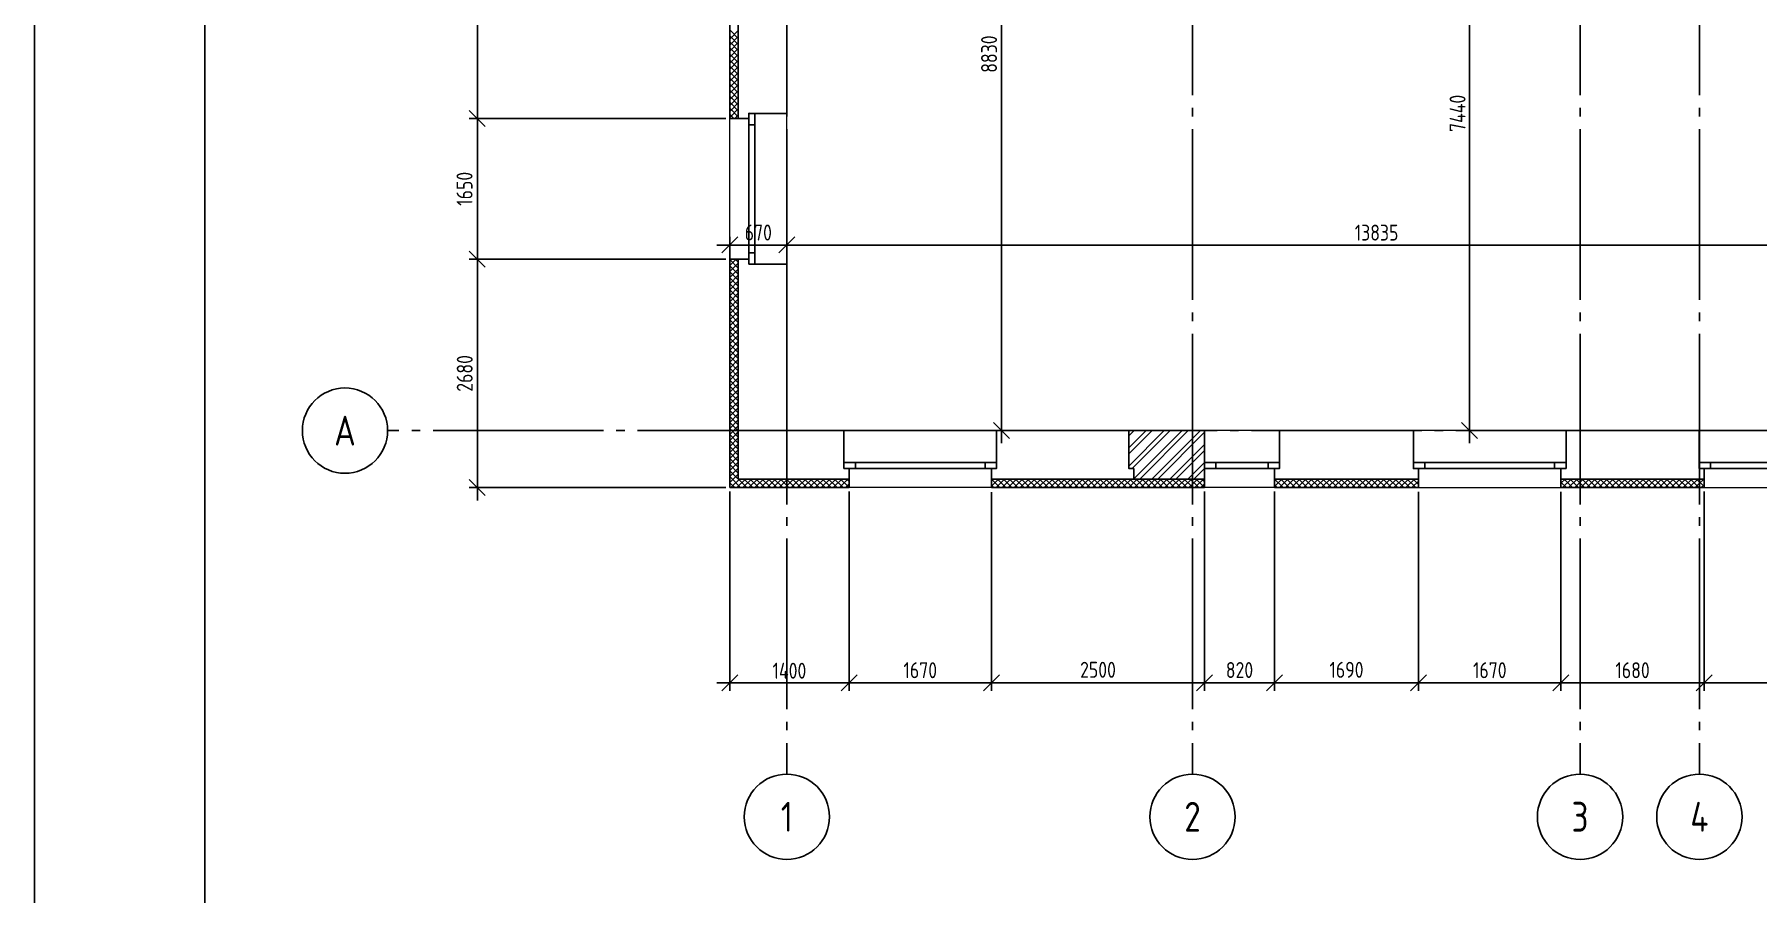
# Model space of a CAD drawing. Header units: metres. Extents: x 255227 to 344327, y -182590 to -140590.
# Drawn here: x 255227 to 275441, y -168190 to -158115 of the extents above; entities that cross this region are included whole.
import ezdxf
from ezdxf.enums import TextEntityAlignment as Align

# ---------------------------------------------------------------- set-up
doc = ezdxf.new("R2010")
doc.units = ezdxf.units.M
doc.header["$MEASUREMENT"] = 0
doc.linetypes.add('ACAD_ISO03W100', pattern=[30, 12, -18])
doc.linetypes.add('GOST2.303 5', pattern=[24, 20, -1.5, 1, -1.5])
doc.styles.add('GOST 2.304', font='cs_gost2304.shx')

msp = doc.modelspace()

# ---------------------------------------------------------------- linework, layer by layer
at = {"color": 7, "linetype": 'Continuous', "lineweight": 25, "ltscale": 100}
for p, q in [((255227, -140590), (255227, -182590)), ((257227, -141090), (257227, -182090))]:
    msp.add_line(p, q, dxfattribs=at)
at = {"color": 7, "linetype": 'GOST2.303 5', "lineweight": 25, "ltscale": 100}
for p, q in [((264054, -144826), (264054, -166790)), ((268813, -144826), (268813, -166790)), ((273359, -144826), (273359, -166790)), ((274759, -144826), (274759, -166790)), ((307503, -162761), (259370, -162761))]:
    msp.add_line(p, q, dxfattribs=at)
at = {"color": 7, "ltscale": 100}
for p, q in [((260423, -146210), (260423, -163580)), ((263337, -159100), (260329, -159100)), ((263337, -160750), (260329, -160750)), ((263337, -163430), (260329, -163430)), ((263384, -163476), (263384, -165811)), ((264784, -163476), (264784, -165811)), ((266454, -163482), (266454, -165811)), ((268954, -163476), (268954, -165811)), ((269774, -163476), (269774, -165811)), ((271465, -163477), (271465, -165811)), ((273135, -163477), (273135, -165811)), ((274815, -163476), (274815, -165811)), ((306884, -165717), (263234, -165717))]:
    msp.add_line(p, q, dxfattribs=at)
at = {"color": 7, "ltscale": 75}
for p, q in [((266571, -162910), (266571, -146880)), ((272063, -146880), (272063, -162910)), ((263384, -160976), (263384, -160490)), ((264054, -160947), (264054, -160490)), ((307205, -160584), (263234, -160584)), ((266099, -162760), (266664, -162760)), ((272253, -162760), (271969, -162760))]:
    msp.add_line(p, q, dxfattribs=at)
at = {"color": 7, "linetype": 'Continuous', "lineweight": 13}
for p, q in [((263484, -159100), (263484, -155690)), ((263484, -163329), (263484, -160750))]:
    msp.add_line(p, q, dxfattribs=at)
at = {"color": 7, "ltscale": 200}
for p, q in [((263484, -155690), (263484, -159100)), ((264054, -159040), (264054, -155690)), ((263609, -159100), (263609, -159040)), ((264054, -159040), (263610, -159040)), ((263484, -159100), (263609, -159100)), ((263484, -160750), (263609, -160750)), ((263484, -163329), (263484, -160750)), ((263609, -160750), (263609, -160810)), ((264054, -160810), (263609, -160810)), ((264054, -162760), (264054, -160810)), ((264054, -162760), (264724, -162760)), ((264724, -163205), (264724, -162760)), ((268954, -162760), (266514, -162760)), ((266514, -163204), (266514, -162760)), ((268064, -163204), (268064, -162760)), ((268954, -162760), (268954, -163330)), ((270082, -162760), (269833, -162760)), ((269834, -163204), (269834, -162760)), ((271405, -162760), (270094, -162760)), ((271405, -163205), (271405, -162760)), ((274755, -162760), (273195, -162760)), ((273195, -163205), (273195, -162760)), ((273444, -162760), (273253, -162760)), ((274755, -163204), (274755, -162760)), ((264724, -163205), (264784, -163205)), ((264784, -163205), (264784, -163330)), ((266514, -163205), (266454, -163205)), ((266454, -163205), (266454, -163330)), ((268065, -163205), (268124, -163205)), ((268124, -163205), (268124, -163330)), ((269774, -163205), (269774, -163330)), ((269834, -163205), (269774, -163205)), ((271405, -163205), (271465, -163205)), ((271465, -163205), (271465, -163330)), ((273135, -163205), (273135, -163330)), ((273194, -163205), (273135, -163205)), ((274755, -163205), (274815, -163205)), ((274815, -163205), (274815, -163330)), ((263485, -163330), (264784, -163330)), ((266454, -163330), (266779, -163330)), ((268954, -163330), (266774, -163330)), ((268124, -163330), (268064, -163330)), ((269774, -163330), (270094, -163330)), ((271214, -163330), (270094, -163330)), ((271465, -163330), (271214, -163330)), ((274815, -163330), (273135, -163330))]:
    msp.add_line(p, q, dxfattribs=at)
at = {"color": 7, "linetype": 'Continuous'}
for p, q in [((263384, -159100), (263384, -156070)), ((263484, -158161), (263384, -158061)), ((263384, -158169), (263484, -158069)), ((263484, -158232), (263384, -158132)), ((263384, -158239), (263484, -158139)), ((263484, -158303), (263384, -158203)), ((263384, -158310), (263484, -158210)), ((263484, -158373), (263384, -158273)), ((263384, -158381), (263484, -158281)), ((263484, -158444), (263384, -158344)), ((263384, -158451), (263484, -158351)), ((263484, -158515), (263384, -158415)), ((263384, -158522), (263484, -158422)), ((263484, -158585), (263384, -158485)), ((263384, -158593), (263484, -158493)), ((263484, -158656), (263384, -158556)), ((263384, -158664), (263484, -158564)), ((263484, -158727), (263384, -158627)), ((263384, -158734), (263484, -158634)), ((263484, -158798), (263384, -158698)), ((263384, -158805), (263484, -158705)), ((263484, -158868), (263384, -158768)), ((263384, -158876), (263484, -158776)), ((263484, -158939), (263384, -158839)), ((263384, -158946), (263484, -158846)), ((263484, -159010), (263384, -158910)), ((263384, -159017), (263484, -158917)), ((263484, -159080), (263384, -158980)), ((263384, -159088), (263484, -158988)), ((263433, -159100), (263384, -159051)), ((263443, -159100), (263484, -159058)), ((263484, -159100), (263384, -159100)), ((263384, -163430), (263384, -160750)), ((263384, -160750), (263484, -160750)), ((263384, -160755), (263390, -160750)), ((263384, -160826), (263460, -160750)), ((263484, -160856), (263384, -160756)), ((263384, -160896), (263484, -160796)), ((263484, -160927), (263384, -160827)), ((263384, -160967), (263484, -160867)), ((263484, -160997), (263384, -160897)), ((263484, -160785), (263449, -160750)), ((263384, -161038), (263484, -160938)), ((263484, -161068), (263384, -160968)), ((263384, -161109), (263484, -161009)), ((263484, -161139), (263384, -161039)), ((263384, -161179), (263484, -161079)), ((263484, -161209), (263384, -161109)), ((263384, -161250), (263484, -161150)), ((263484, -161280), (263384, -161180)), ((263384, -161321), (263484, -161221)), ((263484, -161351), (263384, -161251)), ((263384, -161391), (263484, -161291)), ((263484, -161422), (263384, -161322)), ((263384, -161462), (263484, -161362)), ((263484, -161492), (263384, -161392)), ((263384, -161533), (263484, -161433)), ((263484, -161563), (263384, -161463)), ((263384, -161604), (263484, -161504)), ((263484, -161634), (263384, -161534)), ((263384, -161674), (263484, -161574)), ((263484, -161704), (263384, -161604)), ((263384, -161745), (263484, -161645)), ((263484, -161775), (263384, -161675)), ((263384, -161816), (263484, -161716)), ((263484, -161846), (263384, -161746)), ((263384, -161886), (263484, -161786)), ((263484, -161917), (263384, -161817)), ((263384, -161957), (263484, -161857)), ((263484, -161987), (263384, -161887)), ((263384, -162028), (263484, -161928)), ((263484, -162058), (263384, -161958)), ((263384, -162098), (263484, -161998)), ((263484, -162129), (263384, -162029)), ((263384, -162169), (263484, -162069)), ((263484, -162199), (263384, -162099)), ((263384, -162240), (263484, -162140)), ((263484, -162270), (263384, -162170)), ((263384, -162311), (263484, -162211)), ((263484, -162341), (263384, -162241)), ((263384, -162381), (263484, -162281)), ((263484, -162412), (263384, -162312)), ((263384, -162452), (263484, -162352)), ((263484, -162482), (263384, -162382)), ((263384, -162523), (263484, -162423)), ((263484, -162553), (263384, -162453)), ((263384, -162593), (263484, -162493)), ((263484, -162624), (263384, -162524)), ((263384, -162664), (263484, -162564)), ((263484, -162694), (263384, -162594)), ((263384, -162735), (263484, -162635)), ((263484, -162765), (263384, -162665)), ((263391, -162799), (263484, -162706)), ((263484, -162836), (263384, -162736)), ((263384, -162806), (263391, -162799)), ((263384, -162876), (263462, -162799)), ((263484, -162907), (263384, -162807)), ((263384, -162947), (263484, -162847)), ((263484, -162977), (263384, -162877)), ((263384, -163018), (263484, -162918)), ((263462, -162799), (263484, -162776)), ((268064, -162964), (268269, -162760)), ((268064, -163176), (268481, -162760)), ((268064, -162822), (268127, -162760)), ((268064, -163034), (268339, -162760)), ((268106, -163205), (268551, -162760)), ((268124, -163328), (268693, -162760)), ((268193, -163330), (268763, -162760)), ((268335, -163330), (268833, -162832)), ((268406, -163330), (268954, -162781)), ((268547, -163330), (268954, -162922)), ((268833, -162832), (268905, -162760)), ((263484, -163048), (263384, -162948)), ((263384, -163088), (263484, -162988)), ((263484, -163119), (263384, -163019)), ((263384, -163159), (263484, -163059)), ((263484, -163189), (263384, -163089)), ((268618, -163330), (268954, -162993)), ((263384, -163230), (263484, -163130)), ((263484, -163260), (263384, -163160)), ((263384, -163301), (263484, -163201)), ((263583, -163430), (263384, -163231)), ((263384, -163371), (263484, -163271)), ((263512, -163430), (263384, -163301)), ((268759, -163330), (268954, -163134)), ((268830, -163330), (268833, -163327)), ((268833, -163327), (268954, -163205)), ((263442, -163430), (263384, -163372)), ((264784, -163430), (263384, -163430)), ((263397, -163430), (263497, -163330)), ((263467, -163430), (263567, -163330)), ((263538, -163430), (263638, -163330)), ((263654, -163430), (263554, -163330)), ((263609, -163430), (263709, -163330)), ((263724, -163430), (263624, -163330)), ((263680, -163430), (263780, -163330)), ((263795, -163430), (263695, -163330)), ((263750, -163430), (263850, -163330)), ((263866, -163430), (263766, -163330)), ((263821, -163430), (263921, -163330)), ((263937, -163430), (263837, -163330)), ((263892, -163430), (263992, -163330)), ((264007, -163430), (263907, -163330)), ((263962, -163430), (264062, -163330)), ((264074, -163426), (263978, -163330)), ((264033, -163430), (264074, -163388)), ((264149, -163430), (264049, -163330)), ((264074, -163388), (264133, -163330)), ((264078, -163430), (264074, -163426)), ((264104, -163430), (264204, -163330)), ((264219, -163430), (264119, -163330)), ((264175, -163430), (264275, -163330)), ((264290, -163430), (264190, -163330)), ((264245, -163430), (264345, -163330)), ((264361, -163430), (264261, -163330)), ((264316, -163430), (264416, -163330)), ((264432, -163430), (264332, -163330)), ((264387, -163430), (264487, -163330)), ((264502, -163430), (264402, -163330)), ((264457, -163430), (264557, -163330)), ((264573, -163430), (264473, -163330)), ((264528, -163430), (264628, -163330)), ((264644, -163430), (264544, -163330)), ((264599, -163430), (264699, -163330)), ((264714, -163430), (264614, -163330)), ((264670, -163430), (264770, -163330)), ((264784, -163429), (264685, -163330)), ((264740, -163430), (264784, -163385)), ((264784, -163358), (264756, -163330)), ((264784, -163330), (264784, -163430)), ((266454, -163330), (266454, -163430)), ((266454, -163342), (266467, -163330)), ((266454, -163413), (266537, -163330)), ((266553, -163430), (266454, -163331)), ((266482, -163430), (266454, -163402)), ((266454, -163430), (268954, -163430)), ((266508, -163430), (266608, -163330)), ((266624, -163430), (266524, -163330)), ((266579, -163430), (266679, -163330)), ((266694, -163430), (266594, -163330)), ((266649, -163430), (266749, -163330)), ((266765, -163430), (266665, -163330)), ((266720, -163430), (266820, -163330)), ((266836, -163430), (266736, -163330)), ((266791, -163430), (266891, -163330)), ((266906, -163430), (266806, -163330)), ((266862, -163430), (266962, -163330)), ((266977, -163430), (266877, -163330)), ((266932, -163430), (267032, -163330)), ((267048, -163430), (266948, -163330)), ((267003, -163430), (267103, -163330)), ((267119, -163430), (267019, -163330)), ((267074, -163430), (267174, -163330)), ((267189, -163430), (267089, -163330)), ((267144, -163430), (267244, -163330)), ((267260, -163430), (267160, -163330)), ((267215, -163430), (267315, -163330)), ((267331, -163430), (267231, -163330)), ((267286, -163430), (267386, -163330)), ((267401, -163430), (267301, -163330)), ((267357, -163430), (267457, -163330)), ((267472, -163430), (267372, -163330)), ((267427, -163430), (267527, -163330)), ((267543, -163430), (267443, -163330)), ((267498, -163430), (267598, -163330)), ((267613, -163430), (267513, -163330)), ((267569, -163430), (267669, -163330)), ((267684, -163430), (267584, -163330)), ((267639, -163430), (267739, -163330)), ((267755, -163430), (267655, -163330)), ((267710, -163430), (267810, -163330)), ((267826, -163430), (267726, -163330)), ((267781, -163430), (267881, -163330)), ((267896, -163430), (267796, -163330)), ((267852, -163430), (267952, -163330)), ((267967, -163430), (267867, -163330)), ((267922, -163430), (268022, -163330)), ((268038, -163430), (267938, -163330)), ((267993, -163430), (268093, -163330)), ((268108, -163430), (268008, -163330)), ((268064, -163430), (268164, -163330)), ((268179, -163430), (268079, -163330)), ((268134, -163430), (268234, -163330)), ((268250, -163430), (268150, -163330)), ((268205, -163430), (268305, -163330)), ((268321, -163430), (268221, -163330)), ((268276, -163430), (268376, -163330)), ((268391, -163430), (268291, -163330)), ((268346, -163430), (268446, -163330)), ((268462, -163430), (268362, -163330)), ((268417, -163430), (268517, -163330)), ((268533, -163430), (268433, -163330)), ((268488, -163430), (268588, -163330)), ((268603, -163430), (268503, -163330)), ((268559, -163430), (268659, -163330)), ((268674, -163430), (268574, -163330)), ((268629, -163430), (268729, -163330)), ((268745, -163430), (268645, -163330)), ((268700, -163430), (268800, -163330)), ((268816, -163430), (268716, -163330)), ((268771, -163430), (268833, -163368)), ((268886, -163430), (268786, -163330)), ((268833, -163368), (268871, -163330)), ((268841, -163430), (268941, -163330)), ((268954, -163427), (268857, -163330)), ((268912, -163430), (268954, -163387)), ((268954, -163356), (268928, -163330)), ((268954, -163430), (268954, -163330)), ((269774, -163330), (269774, -163429)), ((269774, -163345), (269790, -163330)), ((269774, -163416), (269861, -163330)), ((269805, -163429), (269774, -163398)), ((269774, -163429), (271465, -163430)), ((269876, -163429), (269776, -163330)), ((269832, -163429), (269931, -163330)), ((269947, -163429), (269847, -163330)), ((269902, -163429), (270002, -163330)), ((270018, -163429), (269918, -163330)), ((269973, -163429), (270073, -163330)), ((270088, -163429), (269988, -163330)), ((270044, -163429), (270144, -163330)), ((270159, -163430), (270059, -163330)), ((270114, -163429), (270214, -163330)), ((270230, -163430), (270130, -163330)), ((270185, -163430), (270285, -163330)), ((270301, -163430), (270200, -163330)), ((270256, -163430), (270356, -163330)), ((270371, -163430), (270271, -163330)), ((270326, -163430), (270426, -163330)), ((270442, -163430), (270342, -163330)), ((270397, -163430), (270497, -163330)), ((270513, -163430), (270413, -163330)), ((270468, -163430), (270568, -163330)), ((270583, -163430), (270483, -163330)), ((270538, -163430), (270639, -163330)), ((270654, -163430), (270554, -163330)), ((270609, -163430), (270709, -163330)), ((270725, -163430), (270625, -163330)), ((270680, -163430), (270780, -163330)), ((270796, -163430), (270695, -163330)), ((270750, -163430), (270851, -163330)), ((270866, -163430), (270766, -163330)), ((270821, -163430), (270921, -163330)), ((270937, -163430), (270837, -163330)), ((270892, -163430), (270992, -163330)), ((271008, -163430), (270908, -163330)), ((270963, -163430), (271063, -163330)), ((271079, -163430), (270978, -163330)), ((271033, -163430), (271133, -163330)), ((271149, -163430), (271049, -163330)), ((271104, -163430), (271204, -163330)), ((271220, -163430), (271120, -163330)), ((271175, -163430), (271275, -163330)), ((271291, -163430), (271190, -163330)), ((271245, -163430), (271345, -163330)), ((271362, -163430), (271261, -163330)), ((271316, -163430), (271416, -163330)), ((271432, -163430), (271332, -163330)), ((271387, -163430), (271465, -163352)), ((271465, -163392), (271403, -163330)), ((271457, -163430), (271465, -163423)), ((271465, -163430), (271465, -163330)), ((273135, -163330), (273135, -163430)), ((273135, -163379), (273184, -163330)), ((273200, -163430), (273135, -163365)), ((273135, -163430), (274815, -163430)), ((273155, -163430), (273254, -163330)), ((273270, -163430), (273171, -163330)), ((273225, -163430), (273325, -163330)), ((273341, -163430), (273242, -163330)), ((273296, -163430), (273396, -163330)), ((273412, -163430), (273312, -163330)), ((273367, -163430), (273467, -163330)), ((273483, -163430), (273383, -163330)), ((273438, -163430), (273537, -163330)), ((273553, -163430), (273454, -163330)), ((273508, -163430), (273608, -163330)), ((273624, -163430), (273524, -163330)), ((273579, -163430), (273679, -163330)), ((273695, -163430), (273595, -163330)), ((273650, -163430), (273749, -163330)), ((273765, -163430), (273666, -163330)), ((273720, -163430), (273820, -163330)), ((273836, -163430), (273736, -163330)), ((273791, -163430), (273891, -163330)), ((273907, -163430), (273807, -163330)), ((273862, -163430), (273962, -163330)), ((273977, -163430), (273878, -163330)), ((273933, -163430), (274032, -163330)), ((274048, -163430), (273948, -163330)), ((274003, -163430), (274103, -163330)), ((274119, -163430), (274019, -163330)), ((274074, -163430), (274174, -163330)), ((274190, -163430), (274090, -163330)), ((274145, -163430), (274245, -163330)), ((274260, -163430), (274160, -163330)), ((274215, -163430), (274315, -163330)), ((274331, -163430), (274231, -163330)), ((274286, -163430), (274386, -163330)), ((274402, -163430), (274302, -163330)), ((274357, -163430), (274457, -163330)), ((274472, -163430), (274373, -163330)), ((274428, -163430), (274528, -163330)), ((274543, -163430), (274443, -163330)), ((274498, -163430), (274598, -163330)), ((274614, -163430), (274514, -163330)), ((274569, -163430), (274669, -163330)), ((274685, -163430), (274585, -163330)), ((274640, -163430), (274740, -163330)), ((274754, -163428), (274655, -163330)), ((274710, -163430), (274754, -163386)), ((274815, -163418), (274726, -163330)), ((274754, -163386), (274810, -163330)), ((274755, -163430), (274754, -163428)), ((274781, -163430), (274815, -163396)), ((274815, -163348), (274797, -163330)), ((274815, -163430), (274815, -163330))]:
    msp.add_line(p, q, dxfattribs=at)
at = {"color": 0, "linetype": 'ByBlock'}
for p, q in [((260516, -159193), (260329, -159006)), ((263478, -160490), (263291, -160677)), ((264148, -160490), (263961, -160677)), ((260516, -160843), (260329, -160656)), ((266477, -162666), (266664, -162853)), ((271969, -162666), (272156, -162853)), ((260329, -163336), (260516, -163523)), ((263478, -165624), (263291, -165811)), ((264691, -165811), (264878, -165624)), ((266548, -165624), (266361, -165811)), ((269048, -165624), (268861, -165811)), ((269681, -165811), (269868, -165624)), ((271371, -165811), (271558, -165624)), ((273041, -165811), (273228, -165624)), ((274908, -165624), (274721, -165811))]:
    msp.add_line(p, q, dxfattribs=at)
at = {"color": 7}
for p, q in [((263609, -159040), (263679, -159040)), ((263609, -160810), (263609, -159040)), ((263679, -160810), (263679, -159040)), ((263679, -159173), (263609, -159173)), ((263609, -160676), (263679, -160676)), ((263679, -160810), (263609, -160810)), ((264724, -163135), (266514, -163135)), ((264724, -163205), (264724, -163135)), ((264724, -163205), (266513, -163205)), ((264858, -163205), (264724, -163205)), ((264858, -163135), (264858, -163205)), ((266381, -163205), (266381, -163135)), ((266514, -163205), (266381, -163205)), ((266514, -163135), (266514, -163205)), ((268954, -163135), (269834, -163135)), ((268954, -163205), (268954, -163135)), ((268954, -163205), (269834, -163205)), ((269088, -163135), (269088, -163205)), ((269701, -163205), (269701, -163135)), ((269834, -163135), (269834, -163205)), ((271405, -163135), (273195, -163135)), ((271405, -163205), (271405, -163135)), ((271405, -163205), (273195, -163205)), ((271538, -163135), (271538, -163205)), ((273061, -163205), (273061, -163135)), ((273195, -163135), (273195, -163205)), ((274755, -163135), (276545, -163135)), ((274755, -163205), (274755, -163135)), ((274755, -163205), (276545, -163205)), ((274888, -163135), (274888, -163205))]:
    msp.add_line(p, q, dxfattribs=at)
at = {"color": 7, "lineweight": 13, "ltscale": 200}
for p, q in [((264054, -160810), (264054, -159040)), ((263384, -160750), (263384, -159100)), ((266514, -162760), (264724, -162760)), ((270094, -162760), (268954, -162760)), ((273195, -162760), (271405, -162760)), ((274813, -162760), (276545, -162760)), ((266454, -163428), (264784, -163430)), ((269774, -163428), (268954, -163430)), ((271465, -163430), (273135, -163430)), ((274815, -163430), (276485, -163430))]:
    msp.add_line(p, q, dxfattribs=at)
at = {"color": 7, "linetype": 'ACAD_ISO03W100', "ltscale": 5}
msp.add_line((266454, -163330), (266714, -163330), dxfattribs=at)
at = {"color": 7, "linetype": 'Continuous', "lineweight": 25, "ltscale": 100}
for centre in [(258870, -162761), (264054, -167290), (268813, -167290), (273359, -167290), (274759, -167290)]:
    msp.add_circle(centre, 500, dxfattribs=at)
at = {"color": 7, "ltscale": 200}
for centre, start, end in [((263610, -159040), 90, 180), ((266514, -163204), 270, 0), ((268065, -163204), 180, 270), ((269834, -163204), 270, 0), ((271405, -163205), 180, 270), ((273194, -163205), 270, 0), ((274755, -163204), 180, 270), ((263485, -163329), 180, 270)]:
    msp.add_arc(centre, 0.5, start, end, dxfattribs=at)

# ---------------------------------------------------------------- texts
at = {"color": 7, "linetype": 'Continuous', "lineweight": 25, "ltscale": 100, "style": 'GOST 2.304'}
for s, p in [('А', (258870, -162761)), ('1', (264054, -167290)), ('2', (268813, -167290)), ('3', (273359, -167290)), ('4', (274759, -167290))]:
    msp.add_text(s, height=350, dxfattribs=at).set_placement(p, align=Align.MIDDLE_CENTER)
at = {"color": 7, "ltscale": 75, "char_height": 187.5, "attachment_point": 5, "rotation": 90, "style": 'GOST 2.304'}
for s, insert in [('\\A1;8830', (266426, -158345)), ('\\A1;7440', (271922, -159040))]:
    msp.add_mtext(s, dxfattribs=dict(at, insert=insert))
at = {"color": 7, "ltscale": 100, "char_height": 187.5, "attachment_point": 5, "rotation": 90, "style": 'GOST 2.304'}
for s, insert in [('\\A1;1650', (260273, -159925)), ('\\A1;2680', (260275, -162090))]:
    msp.add_mtext(s, dxfattribs=dict(at, insert=insert))
at = {"color": 7, "ltscale": 75, "char_height": 187.5, "attachment_point": 5, "style": 'GOST 2.304'}
for s, insert in [('\\A1;670', (263719, -160438)), ('\\A1;13835', (270972, -160439))]:
    msp.add_mtext(s, dxfattribs=dict(at, insert=insert))
at = {"color": 7, "ltscale": 100, "char_height": 187.5, "attachment_point": 5, "style": 'GOST 2.304'}
for s, insert in [('\\A1;1400', (264084, -165577)), ('\\A1;1670', (265619, -165571)), ('\\A1;2500', (267704, -165566)), ('\\A1;820', (269364, -165569)), ('\\A1;1690', (270619, -165566)), ('\\A1;1670', (272300, -165571)), ('\\A1;1680', (273975, -165571))]:
    msp.add_mtext(s, dxfattribs=dict(at, insert=insert))

doc.saveas('drawing.dxf')
